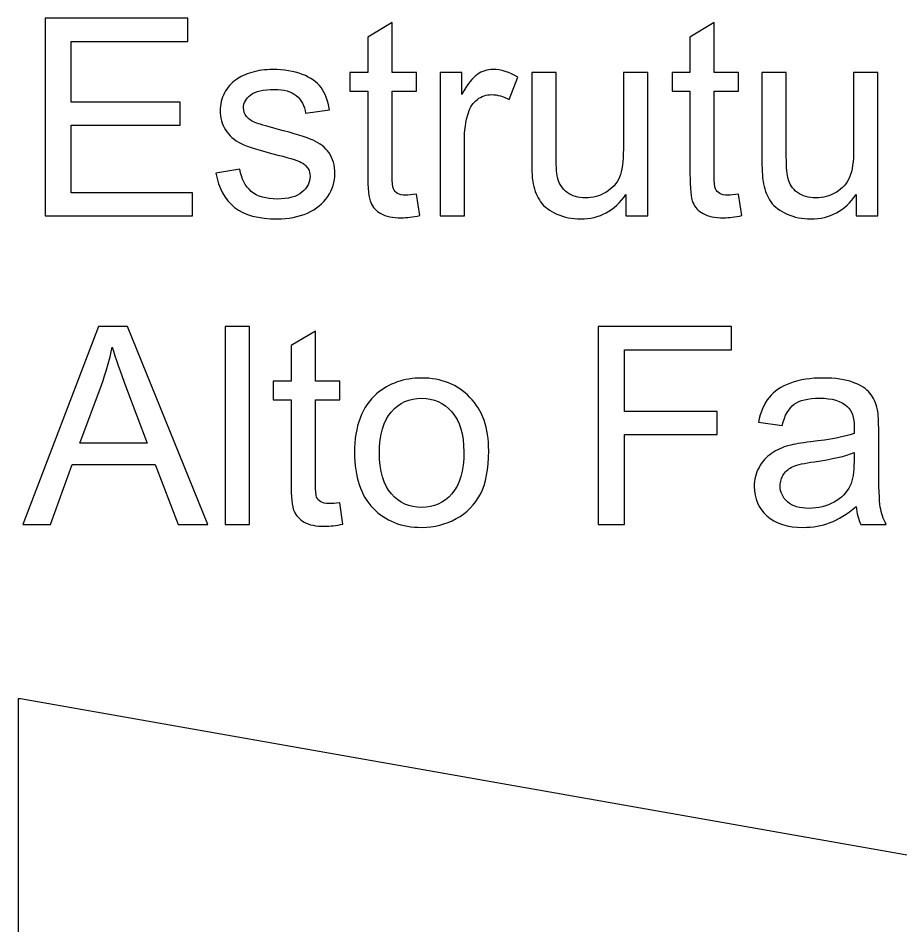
# Model space of a CAD drawing. Header units: millimetres. Extents: x -300 to 279, y -192 to 238.
# Drawn here: x -61.81 to -21.2, y 135.74 to 177.49 of the extents above; entities that cross this region are included whole.
import ezdxf

# ---------------------------------------------------------------- set-up
doc = ezdxf.new("R2010")
doc.units = ezdxf.units.MM
doc.layers.add('CAMADA_1', color=7, linetype='CONTINUOUS')

msp = doc.modelspace()

# ---------------------------------------------------------------- linework, layer by layer
at = {"layer": 'CAMADA_1', "color": 250}
for points, knots in [([(-60.5692, 168.3946), (-60.5692, 168.3946), (-60.5692, 177.4878), (-60.5692, 177.4878), (-60.5692, 177.4878), (-54.0033, 177.4878), (-54.0033, 177.4878), (-54.0033, 177.4878), (-54.0033, 176.421), (-54.0033, 176.421), (-54.0033, 176.421), (-59.3627, 176.421), (-59.3627, 176.421), (-59.3627, 176.421), (-59.3627, 173.627), (-59.3627, 173.627), (-59.3627, 173.627), (-54.3462, 173.627), (-54.3462, 173.627), (-54.3462, 173.627), (-54.3462, 172.5602), (-54.3462, 172.5602), (-54.3462, 172.5602), (-59.3627, 172.5602), (-59.3627, 172.5602), (-59.3627, 172.5602), (-59.3627, 169.4614), (-59.3627, 169.4614), (-59.3627, 169.4614), (-53.7874, 169.4614), (-53.7874, 169.4614), (-53.7874, 169.4614), (-53.7874, 168.3946), (-53.7874, 168.3946), (-53.7874, 168.3946), (-60.5692, 168.3946), (-60.5692, 168.3946)], [0, 0, 0, 0, 0.0833333, 0.0833333, 0.0833333, 0.1666667, 0.1666667, 0.1666667, 0.25, 0.25, 0.25, 0.3333333, 0.3333333, 0.3333333, 0.4166667, 0.4166667, 0.4166667, 0.5, 0.5, 0.5, 0.5833333, 0.5833333, 0.5833333, 0.6666667, 0.6666667, 0.6666667, 0.75, 0.75, 0.75, 0.8333333, 0.8333333, 0.8333333, 0.9166667, 0.9166667, 0.9166667, 1, 1, 1, 1]), ([(-43.4877, 169.3916), (-43.4877, 169.3916), (-43.3353, 168.4052), (-43.3353, 168.4052), (-43.6486, 168.3396), (-43.9301, 168.3057), (-44.1756, 168.3057), (-44.5799, 168.3057), (-44.8932, 168.3692), (-45.1175, 168.4983), (-45.3398, 168.6274), (-45.4964, 168.7947), (-45.5874, 169.0042), (-45.6784, 169.2138), (-45.7229, 169.654), (-45.7229, 170.325), (-45.7229, 170.325), (-45.7229, 174.1223), (-45.7229, 174.1223), (-45.7229, 174.1223), (-46.5484, 174.1223), (-46.5484, 174.1223), (-46.5484, 174.1223), (-46.5484, 174.9859), (-46.5484, 174.9859), (-46.5484, 174.9859), (-45.7229, 174.9859), (-45.7229, 174.9859), (-45.7229, 174.9859), (-45.7229, 176.6157), (-45.7229, 176.6157), (-45.7229, 176.6157), (-44.6053, 177.2867), (-44.6053, 177.2867), (-44.6053, 177.2867), (-44.6053, 174.9859), (-44.6053, 174.9859), (-44.6053, 174.9859), (-43.4877, 174.9859), (-43.4877, 174.9859), (-43.4877, 174.9859), (-43.4877, 174.1223), (-43.4877, 174.1223), (-43.4877, 174.1223), (-44.6053, 174.1223), (-44.6053, 174.1223), (-44.6053, 174.1223), (-44.6053, 170.2615), (-44.6053, 170.2615), (-44.6053, 169.9419), (-44.5862, 169.7366), (-44.546, 169.6456), (-44.5079, 169.5545), (-44.4444, 169.4826), (-44.3555, 169.4275), (-44.2666, 169.3746), (-44.1396, 169.3471), (-43.9745, 169.3471), (-43.8518, 169.3471), (-43.6888, 169.3619), (-43.4877, 169.3916)], [0, 0, 0, 0, 0.05, 0.05, 0.05, 0.1, 0.1, 0.1, 0.15, 0.15, 0.15, 0.2, 0.2, 0.2, 0.25, 0.25, 0.25, 0.3, 0.3, 0.3, 0.35, 0.35, 0.35, 0.4, 0.4, 0.4, 0.45, 0.45, 0.45, 0.5, 0.5, 0.5, 0.55, 0.55, 0.55, 0.6, 0.6, 0.6, 0.65, 0.65, 0.65, 0.7, 0.7, 0.7, 0.75, 0.75, 0.75, 0.8, 0.8, 0.8, 0.85, 0.85, 0.85, 0.9, 0.9, 0.9, 0.95, 0.95, 0.95, 1, 1, 1, 1]), ([(-28.6668, 169.3916), (-28.6668, 169.3916), (-28.5144, 168.4052), (-28.5144, 168.4052), (-28.8277, 168.3396), (-29.1092, 168.3057), (-29.3547, 168.3057), (-29.759, 168.3057), (-30.0723, 168.3692), (-30.2966, 168.4983), (-30.5189, 168.6274), (-30.6755, 168.7947), (-30.7665, 169.0042), (-30.8575, 169.2138), (-30.902, 169.654), (-30.902, 170.325), (-30.902, 170.325), (-30.902, 174.1223), (-30.902, 174.1223), (-30.902, 174.1223), (-31.7275, 174.1223), (-31.7275, 174.1223), (-31.7275, 174.1223), (-31.7275, 174.9859), (-31.7275, 174.9859), (-31.7275, 174.9859), (-30.902, 174.9859), (-30.902, 174.9859), (-30.902, 174.9859), (-30.902, 176.6157), (-30.902, 176.6157), (-30.902, 176.6157), (-29.7844, 177.2867), (-29.7844, 177.2867), (-29.7844, 177.2867), (-29.7844, 174.9859), (-29.7844, 174.9859), (-29.7844, 174.9859), (-28.6668, 174.9859), (-28.6668, 174.9859), (-28.6668, 174.9859), (-28.6668, 174.1223), (-28.6668, 174.1223), (-28.6668, 174.1223), (-29.7844, 174.1223), (-29.7844, 174.1223), (-29.7844, 174.1223), (-29.7844, 170.2615), (-29.7844, 170.2615), (-29.7844, 169.9419), (-29.7653, 169.7366), (-29.7251, 169.6456), (-29.687, 169.5545), (-29.6235, 169.4826), (-29.5346, 169.4275), (-29.4457, 169.3746), (-29.3187, 169.3471), (-29.1536, 169.3471), (-29.0309, 169.3471), (-28.8679, 169.3619), (-28.6668, 169.3916)], [0, 0, 0, 0, 0.05, 0.05, 0.05, 0.1, 0.1, 0.1, 0.15, 0.15, 0.15, 0.2, 0.2, 0.2, 0.25, 0.25, 0.25, 0.3, 0.3, 0.3, 0.35, 0.35, 0.35, 0.4, 0.4, 0.4, 0.45, 0.45, 0.45, 0.5, 0.5, 0.5, 0.55, 0.55, 0.55, 0.6, 0.6, 0.6, 0.65, 0.65, 0.65, 0.7, 0.7, 0.7, 0.75, 0.75, 0.75, 0.8, 0.8, 0.8, 0.85, 0.85, 0.85, 0.9, 0.9, 0.9, 0.95, 0.95, 0.95, 1, 1, 1, 1]), ([(-52.7079, 170.3631), (-52.7079, 170.3631), (-51.603, 170.5409), (-51.603, 170.5409), (-51.5416, 170.0985), (-51.368, 169.7599), (-51.0844, 169.5228), (-50.8008, 169.2878), (-50.4028, 169.1693), (-49.8948, 169.1693), (-49.3805, 169.1693), (-48.9995, 169.273), (-48.7497, 169.4826), (-48.5021, 169.69), (-48.3772, 169.9355), (-48.3772, 170.2171), (-48.3772, 170.4689), (-48.4894, 170.6679), (-48.7116, 170.8118), (-48.8683, 170.9113), (-49.2493, 171.0362), (-49.8546, 171.1907), (-50.6717, 171.396), (-51.2368, 171.5738), (-51.5543, 171.7241), (-51.8697, 171.8765), (-52.1089, 172.084), (-52.2719, 172.3507), (-52.4348, 172.6152), (-52.5174, 172.9095), (-52.5174, 173.2312), (-52.5174, 173.5254), (-52.4497, 173.7963), (-52.3163, 174.0461), (-52.1808, 174.2959), (-51.9988, 174.5033), (-51.7681, 174.6684), (-51.5945, 174.7954), (-51.3575, 174.9034), (-51.059, 174.9923), (-50.7584, 175.0812), (-50.4388, 175.1256), (-50.0959, 175.1256), (-49.5795, 175.1256), (-49.1265, 175.0515), (-48.737, 174.9012), (-48.3454, 174.7531), (-48.0576, 174.5499), (-47.8713, 174.2959), (-47.6872, 174.0398), (-47.558, 173.699), (-47.4882, 173.2714), (-47.4882, 173.2714), (-48.5804, 173.119), (-48.5804, 173.119), (-48.6291, 173.4619), (-48.773, 173.7307), (-49.0101, 173.9233), (-49.2471, 174.116), (-49.5816, 174.2112), (-50.0155, 174.2112), (-50.5256, 174.2112), (-50.8918, 174.1265), (-51.1098, 173.9572), (-51.3278, 173.7879), (-51.4379, 173.5889), (-51.4379, 173.3624), (-51.4379, 173.2185), (-51.3934, 173.0873), (-51.3024, 172.9708), (-51.2114, 172.8523), (-51.0696, 172.7528), (-50.8749, 172.6745), (-50.7627, 172.6322), (-50.4367, 172.5369), (-49.8906, 172.3888), (-49.1032, 172.1792), (-48.5529, 172.0056), (-48.2396, 171.8723), (-47.9263, 171.7389), (-47.6808, 171.5421), (-47.503, 171.2881), (-47.3231, 171.032), (-47.2342, 170.7145), (-47.2342, 170.3335), (-47.2342, 169.9631), (-47.3421, 169.6138), (-47.5602, 169.2857), (-47.7782, 168.9576), (-48.0914, 168.7036), (-48.5, 168.5237), (-48.9106, 168.3438), (-49.3741, 168.2549), (-49.8906, 168.2549), (-50.7457, 168.2549), (-51.3998, 168.4327), (-51.8485, 168.7862), (-52.2973, 169.1418), (-52.583, 169.6667), (-52.7079, 170.3631)], [0, 0, 0, 0, 0.030303, 0.030303, 0.030303, 0.0606061, 0.0606061, 0.0606061, 0.0909091, 0.0909091, 0.0909091, 0.1212121, 0.1212121, 0.1212121, 0.1515152, 0.1515152, 0.1515152, 0.1818182, 0.1818182, 0.1818182, 0.2121212, 0.2121212, 0.2121212, 0.2424242, 0.2424242, 0.2424242, 0.2727273, 0.2727273, 0.2727273, 0.3030303, 0.3030303, 0.3030303, 0.3333333, 0.3333333, 0.3333333, 0.3636364, 0.3636364, 0.3636364, 0.3939394, 0.3939394, 0.3939394, 0.4242424, 0.4242424, 0.4242424, 0.4545455, 0.4545455, 0.4545455, 0.4848485, 0.4848485, 0.4848485, 0.5151515, 0.5151515, 0.5151515, 0.5454545, 0.5454545, 0.5454545, 0.5757576, 0.5757576, 0.5757576, 0.6060606, 0.6060606, 0.6060606, 0.6363636, 0.6363636, 0.6363636, 0.6666667, 0.6666667, 0.6666667, 0.6969697, 0.6969697, 0.6969697, 0.7272727, 0.7272727, 0.7272727, 0.7575758, 0.7575758, 0.7575758, 0.7878788, 0.7878788, 0.7878788, 0.8181818, 0.8181818, 0.8181818, 0.8484848, 0.8484848, 0.8484848, 0.8787879, 0.8787879, 0.8787879, 0.9090909, 0.9090909, 0.9090909, 0.9393939, 0.9393939, 0.9393939, 0.969697, 0.969697, 0.969697, 1, 1, 1, 1]), ([(-42.3976, 168.3946), (-42.3976, 168.3946), (-42.3976, 174.9859), (-42.3976, 174.9859), (-42.3976, 174.9859), (-41.3943, 174.9859), (-41.3943, 174.9859), (-41.3943, 174.9859), (-41.3943, 173.9763), (-41.3943, 173.9763), (-41.1382, 174.444), (-40.9011, 174.7531), (-40.6831, 174.9012), (-40.4651, 175.0515), (-40.2259, 175.1256), (-39.9655, 175.1256), (-39.5888, 175.1256), (-39.2057, 175.0071), (-38.8162, 174.7721), (-38.8162, 174.7721), (-39.2141, 173.7413), (-39.2141, 173.7413), (-39.4851, 173.8937), (-39.756, 173.9699), (-40.0269, 173.9699), (-40.2703, 173.9699), (-40.4884, 173.8958), (-40.681, 173.7498), (-40.8736, 173.6037), (-41.0112, 173.4005), (-41.0937, 173.1402), (-41.2186, 172.7444), (-41.28, 172.3104), (-41.28, 171.8384), (-41.28, 171.8384), (-41.28, 168.3946), (-41.28, 168.3946), (-41.28, 168.3946), (-42.3976, 168.3946), (-42.3976, 168.3946)], [0, 0, 0, 0, 0.0769231, 0.0769231, 0.0769231, 0.1538462, 0.1538462, 0.1538462, 0.2307692, 0.2307692, 0.2307692, 0.3076923, 0.3076923, 0.3076923, 0.3846154, 0.3846154, 0.3846154, 0.4615385, 0.4615385, 0.4615385, 0.5384615, 0.5384615, 0.5384615, 0.6153846, 0.6153846, 0.6153846, 0.6923077, 0.6923077, 0.6923077, 0.7692308, 0.7692308, 0.7692308, 0.8461538, 0.8461538, 0.8461538, 0.9230769, 0.9230769, 0.9230769, 1, 1, 1, 1]), ([(-33.8505, 168.3946), (-33.8505, 168.3946), (-33.8505, 169.3746), (-33.8505, 169.3746), (-34.3627, 168.6274), (-35.057, 168.2549), (-35.9354, 168.2549), (-36.3228, 168.2549), (-36.6847, 168.329), (-37.0213, 168.4772), (-37.3578, 168.6274), (-37.6076, 168.8137), (-37.7706, 169.0381), (-37.9335, 169.2646), (-38.0478, 169.5397), (-38.1135, 169.8657), (-38.1579, 170.0858), (-38.1812, 170.433), (-38.1812, 170.9071), (-38.1812, 170.9071), (-38.1812, 174.9859), (-38.1812, 174.9859), (-38.1812, 174.9859), (-37.0636, 174.9859), (-37.0636, 174.9859), (-37.0636, 174.9859), (-37.0636, 171.3389), (-37.0636, 171.3389), (-37.0636, 170.7568), (-37.0403, 170.3631), (-36.9959, 170.162), (-36.926, 169.8678), (-36.7778, 169.6392), (-36.5492, 169.472), (-36.3228, 169.3048), (-36.0434, 169.2201), (-35.7089, 169.2201), (-35.3745, 169.2201), (-35.0612, 169.3048), (-34.7691, 169.4762), (-34.477, 169.6477), (-34.2696, 169.8826), (-34.1468, 170.1768), (-34.0262, 170.4711), (-33.9648, 170.9007), (-33.9648, 171.4617), (-33.9648, 171.4617), (-33.9648, 174.9859), (-33.9648, 174.9859), (-33.9648, 174.9859), (-32.8472, 174.9859), (-32.8472, 174.9859), (-32.8472, 174.9859), (-32.8472, 168.3946), (-32.8472, 168.3946), (-32.8472, 168.3946), (-33.8505, 168.3946), (-33.8505, 168.3946)], [0, 0, 0, 0, 0.0526316, 0.0526316, 0.0526316, 0.1052632, 0.1052632, 0.1052632, 0.1578947, 0.1578947, 0.1578947, 0.2105263, 0.2105263, 0.2105263, 0.2631579, 0.2631579, 0.2631579, 0.3157895, 0.3157895, 0.3157895, 0.3684211, 0.3684211, 0.3684211, 0.4210526, 0.4210526, 0.4210526, 0.4736842, 0.4736842, 0.4736842, 0.5263158, 0.5263158, 0.5263158, 0.5789474, 0.5789474, 0.5789474, 0.6315789, 0.6315789, 0.6315789, 0.6842105, 0.6842105, 0.6842105, 0.7368421, 0.7368421, 0.7368421, 0.7894737, 0.7894737, 0.7894737, 0.8421053, 0.8421053, 0.8421053, 0.8947368, 0.8947368, 0.8947368, 0.9473684, 0.9473684, 0.9473684, 1, 1, 1, 1]), ([(-23.2587, 168.3946), (-23.2587, 168.3946), (-23.2587, 169.3746), (-23.2587, 169.3746), (-23.7709, 168.6274), (-24.4652, 168.2549), (-25.3436, 168.2549), (-25.731, 168.2549), (-26.0929, 168.329), (-26.4295, 168.4772), (-26.766, 168.6274), (-27.0158, 168.8137), (-27.1788, 169.0381), (-27.3417, 169.2646), (-27.456, 169.5397), (-27.5217, 169.8657), (-27.5661, 170.0858), (-27.5894, 170.433), (-27.5894, 170.9071), (-27.5894, 170.9071), (-27.5894, 174.9859), (-27.5894, 174.9859), (-27.5894, 174.9859), (-26.4718, 174.9859), (-26.4718, 174.9859), (-26.4718, 174.9859), (-26.4718, 171.3389), (-26.4718, 171.3389), (-26.4718, 170.7568), (-26.4485, 170.3631), (-26.4041, 170.162), (-26.3342, 169.8678), (-26.186, 169.6392), (-25.9574, 169.472), (-25.731, 169.3048), (-25.4516, 169.2201), (-25.1171, 169.2201), (-24.7827, 169.2201), (-24.4694, 169.3048), (-24.1773, 169.4762), (-23.8852, 169.6477), (-23.6778, 169.8826), (-23.555, 170.1768), (-23.4344, 170.4711), (-23.373, 170.9007), (-23.373, 171.4617), (-23.373, 171.4617), (-23.373, 174.9859), (-23.373, 174.9859), (-23.373, 174.9859), (-22.2554, 174.9859), (-22.2554, 174.9859), (-22.2554, 174.9859), (-22.2554, 168.3946), (-22.2554, 168.3946), (-22.2554, 168.3946), (-23.2587, 168.3946), (-23.2587, 168.3946)], [0, 0, 0, 0, 0.0526316, 0.0526316, 0.0526316, 0.1052632, 0.1052632, 0.1052632, 0.1578947, 0.1578947, 0.1578947, 0.2105263, 0.2105263, 0.2105263, 0.2631579, 0.2631579, 0.2631579, 0.3157895, 0.3157895, 0.3157895, 0.3684211, 0.3684211, 0.3684211, 0.4210526, 0.4210526, 0.4210526, 0.4736842, 0.4736842, 0.4736842, 0.5263158, 0.5263158, 0.5263158, 0.5789474, 0.5789474, 0.5789474, 0.6315789, 0.6315789, 0.6315789, 0.6842105, 0.6842105, 0.6842105, 0.7368421, 0.7368421, 0.7368421, 0.7894737, 0.7894737, 0.7894737, 0.8421053, 0.8421053, 0.8421053, 0.8947368, 0.8947368, 0.8947368, 0.9473684, 0.9473684, 0.9473684, 1, 1, 1, 1]), ([(-61.5916, 154.2066), (-61.5916, 154.2066), (-58.1033, 163.2998), (-58.1033, 163.2998), (-58.1033, 163.2998), (-56.7804, 163.2998), (-56.7804, 163.2998), (-56.7804, 163.2998), (-53.0762, 154.2066), (-53.0762, 154.2066), (-53.0762, 154.2066), (-54.4478, 154.2066), (-54.4478, 154.2066), (-54.4478, 154.2066), (-55.4998, 156.9625), (-55.4998, 156.9625), (-55.4998, 156.9625), (-59.3288, 156.9625), (-59.3288, 156.9625), (-59.3288, 156.9625), (-60.3152, 154.2066), (-60.3152, 154.2066), (-60.3152, 154.2066), (-61.5916, 154.2066), (-61.5916, 154.2066)], [0, 0, 0, 0, 0.125, 0.125, 0.125, 0.25, 0.25, 0.25, 0.375, 0.375, 0.375, 0.5, 0.5, 0.5, 0.625, 0.625, 0.625, 0.75, 0.75, 0.75, 0.875, 0.875, 0.875, 1, 1, 1, 1]), ([(-52.2888, 154.2066), (-52.2888, 154.2066), (-52.2888, 163.2998), (-52.2888, 163.2998), (-52.2888, 163.2998), (-51.1712, 163.2998), (-51.1712, 163.2998), (-51.1712, 163.2998), (-51.1712, 154.2066), (-51.1712, 154.2066), (-51.1712, 154.2066), (-52.2888, 154.2066), (-52.2888, 154.2066)], [0, 0, 0, 0, 0.25, 0.25, 0.25, 0.5, 0.5, 0.5, 0.75, 0.75, 0.75, 1, 1, 1, 1]), ([(-35.1184, 154.2066), (-35.1184, 154.2066), (-35.1184, 163.2998), (-35.1184, 163.2998), (-35.1184, 163.2998), (-28.9843, 163.2998), (-28.9843, 163.2998), (-28.9843, 163.2998), (-28.9843, 162.233), (-28.9843, 162.233), (-28.9843, 162.233), (-33.9119, 162.233), (-33.9119, 162.233), (-33.9119, 162.233), (-33.9119, 159.4009), (-33.9119, 159.4009), (-33.9119, 159.4009), (-29.6447, 159.4009), (-29.6447, 159.4009), (-29.6447, 159.4009), (-29.6447, 158.3341), (-29.6447, 158.3341), (-29.6447, 158.3341), (-33.9119, 158.3341), (-33.9119, 158.3341), (-33.9119, 158.3341), (-33.9119, 154.2066), (-33.9119, 154.2066), (-33.9119, 154.2066), (-35.1184, 154.2066), (-35.1184, 154.2066)], [0, 0, 0, 0, 0.1, 0.1, 0.1, 0.2, 0.2, 0.2, 0.3, 0.3, 0.3, 0.4, 0.4, 0.4, 0.5, 0.5, 0.5, 0.6, 0.6, 0.6, 0.7, 0.7, 0.7, 0.8, 0.8, 0.8, 0.9, 0.9, 0.9, 1, 1, 1, 1]), ([(-47.0162, 155.2036), (-47.0162, 155.2036), (-46.8638, 154.2172), (-46.8638, 154.2172), (-47.1771, 154.1516), (-47.4586, 154.1177), (-47.7041, 154.1177), (-48.1084, 154.1177), (-48.4217, 154.1812), (-48.646, 154.3103), (-48.8683, 154.4394), (-49.0249, 154.6067), (-49.1159, 154.8162), (-49.2069, 155.0258), (-49.2514, 155.466), (-49.2514, 156.137), (-49.2514, 156.137), (-49.2514, 159.9343), (-49.2514, 159.9343), (-49.2514, 159.9343), (-50.0769, 159.9343), (-50.0769, 159.9343), (-50.0769, 159.9343), (-50.0769, 160.7979), (-50.0769, 160.7979), (-50.0769, 160.7979), (-49.2514, 160.7979), (-49.2514, 160.7979), (-49.2514, 160.7979), (-49.2514, 162.4277), (-49.2514, 162.4277), (-49.2514, 162.4277), (-48.1338, 163.0987), (-48.1338, 163.0987), (-48.1338, 163.0987), (-48.1338, 160.7979), (-48.1338, 160.7979), (-48.1338, 160.7979), (-47.0162, 160.7979), (-47.0162, 160.7979), (-47.0162, 160.7979), (-47.0162, 159.9343), (-47.0162, 159.9343), (-47.0162, 159.9343), (-48.1338, 159.9343), (-48.1338, 159.9343), (-48.1338, 159.9343), (-48.1338, 156.0735), (-48.1338, 156.0735), (-48.1338, 155.7539), (-48.1147, 155.5486), (-48.0745, 155.4576), (-48.0364, 155.3665), (-47.9729, 155.2946), (-47.884, 155.2395), (-47.7951, 155.1866), (-47.6681, 155.1591), (-47.503, 155.1591), (-47.3803, 155.1591), (-47.2173, 155.1739), (-47.0162, 155.2036)], [0, 0, 0, 0, 0.05, 0.05, 0.05, 0.1, 0.1, 0.1, 0.15, 0.15, 0.15, 0.2, 0.2, 0.2, 0.25, 0.25, 0.25, 0.3, 0.3, 0.3, 0.35, 0.35, 0.35, 0.4, 0.4, 0.4, 0.45, 0.45, 0.45, 0.5, 0.5, 0.5, 0.55, 0.55, 0.55, 0.6, 0.6, 0.6, 0.65, 0.65, 0.65, 0.7, 0.7, 0.7, 0.75, 0.75, 0.75, 0.8, 0.8, 0.8, 0.85, 0.85, 0.85, 0.9, 0.9, 0.9, 0.95, 0.95, 0.95, 1, 1, 1, 1]), ([(-58.9753, 157.9404), (-58.9753, 157.9404), (-55.8765, 157.9404), (-55.8765, 157.9404), (-55.8765, 157.9404), (-56.8248, 160.4614), (-56.8248, 160.4614), (-57.1106, 161.2276), (-57.3265, 161.8605), (-57.4767, 162.36), (-57.6016, 161.7673), (-57.7688, 161.1853), (-57.9784, 160.6095), (-57.9784, 160.6095), (-58.9753, 157.9404), (-58.9753, 157.9404)], [0, 0, 0, 0, 0.2, 0.2, 0.2, 0.4, 0.4, 0.4, 0.6, 0.6, 0.6, 0.8, 0.8, 0.8, 1, 1, 1, 1]), ([(-46.3325, 157.5023), (-46.3325, 158.7193), (-45.9938, 159.621), (-45.3144, 160.2074), (-44.7492, 160.6942), (-44.0571, 160.9376), (-43.2422, 160.9376), (-42.3383, 160.9376), (-41.5975, 160.6413), (-41.0218, 160.0486), (-40.4482, 159.4581), (-40.1603, 158.6389), (-40.1603, 157.5954), (-40.1603, 156.7487), (-40.2873, 156.0841), (-40.5413, 155.5994), (-40.7953, 155.1147), (-41.1657, 154.7379), (-41.6525, 154.4691), (-42.1373, 154.2002), (-42.6685, 154.0669), (-43.2422, 154.0669), (-44.165, 154.0669), (-44.9101, 154.3611), (-45.4795, 154.9517), (-46.0489, 155.5422), (-46.3325, 156.3931), (-46.3325, 157.5023)], [0, 0, 0, 0, 0.1111111, 0.1111111, 0.1111111, 0.2222222, 0.2222222, 0.2222222, 0.3333333, 0.3333333, 0.3333333, 0.4444444, 0.4444444, 0.4444444, 0.5555556, 0.5555556, 0.5555556, 0.6666667, 0.6666667, 0.6666667, 0.7777778, 0.7777778, 0.7777778, 0.8888889, 0.8888889, 0.8888889, 1, 1, 1, 1]), ([(-23.2587, 155.0321), (-23.6736, 154.6786), (-24.0736, 154.431), (-24.4567, 154.2849), (-24.8398, 154.1389), (-25.2505, 154.0669), (-25.6907, 154.0669), (-26.4146, 154.0669), (-26.9713, 154.2426), (-27.3608, 154.5961), (-27.7503, 154.9474), (-27.945, 155.3983), (-27.945, 155.9465), (-27.945, 156.2682), (-27.8709, 156.5625), (-27.7249, 156.8292), (-27.5767, 157.0959), (-27.3841, 157.3075), (-27.147, 157.4684), (-26.9078, 157.6293), (-26.6411, 157.752), (-26.3427, 157.8346), (-26.1225, 157.8917), (-25.7902, 157.9468), (-25.3478, 158.0018), (-24.4461, 158.1076), (-23.7794, 158.2367), (-23.3539, 158.3849), (-23.3497, 158.5373), (-23.3476, 158.6347), (-23.3476, 158.6749), (-23.3476, 159.1279), (-23.4534, 159.4475), (-23.6651, 159.6337), (-23.9508, 159.8856), (-24.3763, 160.0105), (-24.9393, 160.0105), (-25.4664, 160.0105), (-25.8558, 159.9174), (-26.1056, 159.7332), (-26.3575, 159.5491), (-26.5416, 159.2231), (-26.6623, 158.7532), (-26.6623, 158.7532), (-27.7545, 158.9056), (-27.7545, 158.9056), (-27.655, 159.3734), (-27.492, 159.7523), (-27.2634, 160.0401), (-27.0348, 160.328), (-26.7046, 160.5481), (-26.2728, 160.7048), (-25.8431, 160.8593), (-25.3415, 160.9376), (-24.7742, 160.9376), (-24.2112, 160.9376), (-23.7519, 160.872), (-23.3984, 160.7386), (-23.047, 160.6053), (-22.7867, 160.4402), (-22.6216, 160.2391), (-22.4565, 160.038), (-22.3401, 159.784), (-22.2723, 159.4771), (-22.2363, 159.2866), (-22.2173, 158.9437), (-22.2173, 158.4505), (-22.2173, 158.4505), (-22.2173, 156.9689), (-22.2173, 156.9689), (-22.2173, 155.9338), (-22.194, 155.2798), (-22.1474, 155.0025), (-22.103, 154.7252), (-22.0099, 154.4606), (-21.8744, 154.2066), (-21.8744, 154.2066), (-23.0428, 154.2066), (-23.0428, 154.2066), (-23.155, 154.4416), (-23.2269, 154.7167), (-23.2587, 155.0321)], [0, 0, 0, 0, 0.037037, 0.037037, 0.037037, 0.0740741, 0.0740741, 0.0740741, 0.1111111, 0.1111111, 0.1111111, 0.1481481, 0.1481481, 0.1481481, 0.1851852, 0.1851852, 0.1851852, 0.2222222, 0.2222222, 0.2222222, 0.2592593, 0.2592593, 0.2592593, 0.2962963, 0.2962963, 0.2962963, 0.3333333, 0.3333333, 0.3333333, 0.3703704, 0.3703704, 0.3703704, 0.4074074, 0.4074074, 0.4074074, 0.4444444, 0.4444444, 0.4444444, 0.4814815, 0.4814815, 0.4814815, 0.5185185, 0.5185185, 0.5185185, 0.5555556, 0.5555556, 0.5555556, 0.5925926, 0.5925926, 0.5925926, 0.6296296, 0.6296296, 0.6296296, 0.6666667, 0.6666667, 0.6666667, 0.7037037, 0.7037037, 0.7037037, 0.7407407, 0.7407407, 0.7407407, 0.7777778, 0.7777778, 0.7777778, 0.8148148, 0.8148148, 0.8148148, 0.8518519, 0.8518519, 0.8518519, 0.8888889, 0.8888889, 0.8888889, 0.9259259, 0.9259259, 0.9259259, 0.962963, 0.962963, 0.962963, 1, 1, 1, 1]), ([(-45.1895, 157.5001), (-45.1895, 156.6577), (-45.0053, 156.0269), (-44.637, 155.61), (-44.2666, 155.1909), (-43.8031, 154.9813), (-43.2422, 154.9813), (-42.6876, 154.9813), (-42.2262, 155.1909), (-41.8557, 155.6121), (-41.4874, 156.0333), (-41.3033, 156.6746), (-41.3033, 157.5361), (-41.3033, 158.3489), (-41.4896, 158.9649), (-41.86, 159.3819), (-42.2304, 159.801), (-42.6918, 160.0105), (-43.2422, 160.0105), (-43.8031, 160.0105), (-44.2666, 159.8031), (-44.637, 159.3861), (-45.0053, 158.9691), (-45.1895, 158.3405), (-45.1895, 157.5001)], [0, 0, 0, 0, 0.125, 0.125, 0.125, 0.25, 0.25, 0.25, 0.375, 0.375, 0.375, 0.5, 0.5, 0.5, 0.625, 0.625, 0.625, 0.75, 0.75, 0.75, 0.875, 0.875, 0.875, 1, 1, 1, 1]), ([(-23.3476, 157.5086), (-23.754, 157.3435), (-24.3636, 157.2038), (-25.1764, 157.0895), (-25.6378, 157.0239), (-25.9638, 156.9498), (-26.1543, 156.8673), (-26.3448, 156.7847), (-26.4908, 156.6641), (-26.5946, 156.5074), (-26.6983, 156.3487), (-26.7512, 156.173), (-26.7512, 155.9783), (-26.7512, 155.684), (-26.639, 155.4364), (-26.4125, 155.2395), (-26.186, 155.0427), (-25.8558, 154.9432), (-25.4219, 154.9432), (-24.9922, 154.9432), (-24.6091, 155.0363), (-24.2726, 155.2247), (-23.9381, 155.411), (-23.6905, 155.6671), (-23.5339, 155.991), (-23.4132, 156.2428), (-23.3539, 156.6133), (-23.3539, 157.1022), (-23.3539, 157.1022), (-23.3476, 157.5086), (-23.3476, 157.5086)], [0, 0, 0, 0, 0.1, 0.1, 0.1, 0.2, 0.2, 0.2, 0.3, 0.3, 0.3, 0.4, 0.4, 0.4, 0.5, 0.5, 0.5, 0.6, 0.6, 0.6, 0.7, 0.7, 0.7, 0.8, 0.8, 0.8, 0.9, 0.9, 0.9, 1, 1, 1, 1]), ([(31.613, 129.7357), (31.613, 129.7357), (31.613, 66.1901), (31.613, 66.1901), (31.613, 66.1901), (-61.807, 66.1901), (-61.807, 66.1901), (-61.807, 66.1901), (-61.807, 81.1901), (-61.807, 81.1901), (-61.807, 81.1901), (-51.807, 81.1901), (-51.807, 81.1901), (-51.807, 81.1901), (-51.807, 131.1901), (-51.807, 131.1901), (-51.807, 131.1901), (-61.807, 131.1901), (-61.807, 131.1901), (-61.807, 131.1901), (-61.807, 146.1901), (-61.807, 146.1901), (-61.807, 146.1901), (-61.7044, 146.1901), (-61.7044, 146.1901), (-61.7044, 146.1901), (31.613, 129.7357), (31.613, 129.7357)], [0, 0, 0, 0, 0.1111111, 0.1111111, 0.1111111, 0.2222222, 0.2222222, 0.2222222, 0.3333333, 0.3333333, 0.3333333, 0.4444444, 0.4444444, 0.4444444, 0.5555556, 0.5555556, 0.5555556, 0.6666667, 0.6666667, 0.6666667, 0.7777778, 0.7777778, 0.7777778, 0.8888889, 0.8888889, 0.8888889, 1, 1, 1, 1])]:
    msp.add_open_spline(points, degree=3, knots=knots, dxfattribs=at)

doc.saveas('drawing.dxf')
